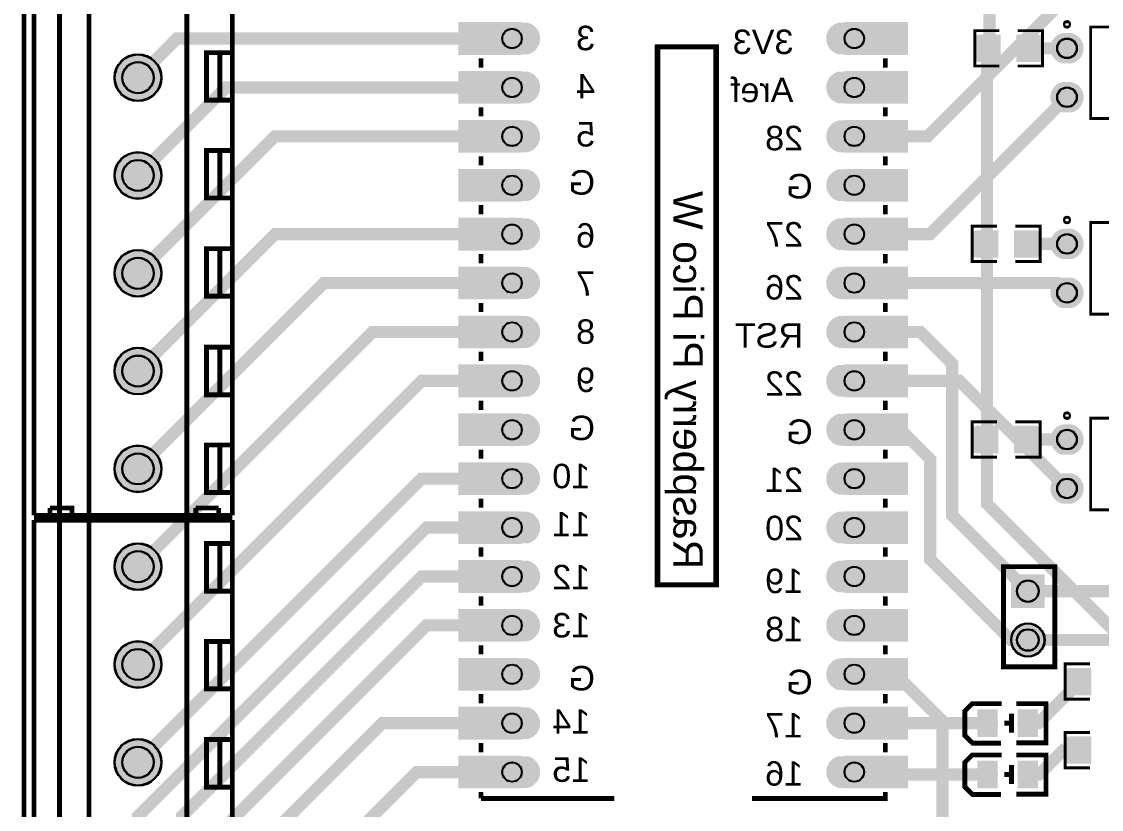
# Model space of a CAD drawing. Extents: x 2462 to 6780, y 1105 to 4890.
# Drawn here: x 2462 to 4670, y 2404 to 4015 of the extents above; entities that cross this region are included whole.
import ezdxf

# ---------------------------------------------------------------- set-up
doc = ezdxf.new("R2010")
doc.units = 9
for name, color, linetype, true_color in [('BoardOutLine', 7, 'Continuous', 0xff00ff), ('BottomLayer', 7, 'Continuous', 0x0000ff), ('BottomSilkLayer', 7, 'Continuous', 0x66cc33), ('BottomSolderMaskLayer', 7, 'Continuous', 0xaa00ff), ('Document', 7, 'Continuous', 0xffffff), ('Multi-Layer', 7, 'Continuous', 0xc0c0c0), ('TopLayer', 7, 'Continuous', 0xff0000), ('TopPasteMaskLayer', 7, 'Continuous', 0x808080), ('TopSilkLayer', 7, 'Continuous', 0xffcc00), ('TopSolderMaskLayer', 7, 'Continuous', 0x800080)]:
    doc.layers.add(name, color=color, linetype=linetype, true_color=true_color)
doc.styles.get("Standard").update_dxf_attribs({"font": 'arial.ttf'})

msp = doc.modelspace()

# ---------------------------------------------------------------- hatches: boundary and pattern name
at = {"layer": 'BottomSolderMaskLayer'}
for points in [[(3433, 3947.5, -0.785398), (3433, 4012.5), (3497, 4012.5, -0.785398), (3497, 3947.5)], [(4133, 3947.5, -0.785398), (4133, 4012.5), (4197, 4012.5, -0.785398), (4197, 3947.5)], [(4609.7, 3991, -0.785398), (4609.7, 3929), (4590.3, 3929, -0.785398), (4590.3, 3991)], [(2651.8, 3900, 1), (2748.2, 3900, 1)], [(3433, 3847.5, -0.785398), (3433, 3912.5), (3497, 3912.5, -0.785398), (3497, 3847.5)], [(4133, 3847.5, -0.785398), (4133, 3912.5), (4197, 3912.5, -0.785398), (4197, 3847.5)], [(4609.7, 3891, -0.785398), (4609.7, 3829), (4590.3, 3829, -0.785398), (4590.3, 3891)], [(3433, 3747.5, -0.785398), (3433, 3812.5), (3497, 3812.5, -0.785398), (3497, 3747.5)], [(4133, 3747.5, -0.785398), (4133, 3812.5), (4197, 3812.5, -0.785398), (4197, 3747.5)], [(2651.8, 3700, 1), (2748.2, 3700, 1)], [(3433, 3647.5, -0.785398), (3433, 3712.5), (3497, 3712.5, -0.785398), (3497, 3647.5)], [(4133, 3647.5, -0.785398), (4133, 3712.5), (4197, 3712.5, -0.785398), (4197, 3647.5)], [(3433, 3547.5, -0.785398), (3433, 3612.5), (3497, 3612.5, -0.785398), (3497, 3547.5)], [(4133, 3547.5, -0.785398), (4133, 3612.5), (4197, 3612.5, -0.785398), (4197, 3547.5)], [(4609.7, 3591, -0.785398), (4609.7, 3529), (4590.3, 3529, -0.785398), (4590.3, 3591)], [(2651.8, 3500, 1), (2748.2, 3500, 1)], [(3433, 3447.5, -0.785398), (3433, 3512.5), (3497, 3512.5, -0.785398), (3497, 3447.5)], [(4133, 3447.5, -0.785398), (4133, 3512.5), (4197, 3512.5, -0.785398), (4197, 3447.5)], [(4609.7, 3491, -0.785398), (4609.7, 3429), (4590.3, 3429, -0.785398), (4590.3, 3491)], [(3433, 3347.5, -0.785398), (3433, 3412.5), (3497, 3412.5, -0.785398), (3497, 3347.5)], [(4133, 3347.5, -0.785398), (4133, 3412.5), (4197, 3412.5, -0.785398), (4197, 3347.5)], [(2651.8, 3300, 1), (2748.2, 3300, 1)], [(3433, 3247.5, -0.785398), (3433, 3312.5), (3497, 3312.5, -0.785398), (3497, 3247.5)], [(4133, 3247.5, -0.785398), (4133, 3312.5), (4197, 3312.5, -0.785398), (4197, 3247.5)], [(3433, 3147.5, -0.785398), (3433, 3212.5), (3497, 3212.5, -0.785398), (3497, 3147.5)], [(4133, 3147.5, -0.785398), (4133, 3212.5), (4197, 3212.5, -0.785398), (4197, 3147.5)], [(4609.7, 3191, -0.785398), (4609.7, 3129), (4590.3, 3129, -0.785398), (4590.3, 3191)], [(2651.8, 3100, 1), (2748.2, 3100, 1)], [(3433, 3047.5, -0.785398), (3433, 3112.5), (3497, 3112.5, -0.785398), (3497, 3047.5)], [(4133, 3047.5, -0.785398), (4133, 3112.5), (4197, 3112.5, -0.785398), (4197, 3047.5)], [(4609.7, 3091, -0.785398), (4609.7, 3029), (4590.3, 3029, -0.785398), (4590.3, 3091)], [(3433, 2947.5, -0.785398), (3433, 3012.5), (3497, 3012.5, -0.785398), (3497, 2947.5)], [(4133, 2947.5, -0.785398), (4133, 3012.5), (4197, 3012.5, -0.785398), (4197, 2947.5)], [(2651.8, 2900, 1), (2748.2, 2900, 1)], [(3433, 2847.5, -0.785398), (3433, 2912.5), (3497, 2912.5, -0.785398), (3497, 2847.5)], [(4133, 2847.5, -0.785398), (4133, 2912.5), (4197, 2912.5, -0.785398), (4197, 2847.5)], [(4554.5, 2884.5), (4554.5, 2815.5), (4485.5, 2815.5), (4485.5, 2884.5)], [(3433, 2747.5, -0.785398), (3433, 2812.5), (3497, 2812.5, -0.785398), (3497, 2747.5)], [(4133, 2747.5, -0.785398), (4133, 2812.5), (4197, 2812.5, -0.785398), (4197, 2747.5)], [(4485.5, 2750, 1), (4554.5, 2750, 1)], [(2651.8, 2700, 1), (2748.2, 2700, 1)], [(3433, 2647.5, -0.785398), (3433, 2712.5), (3497, 2712.5, -0.785398), (3497, 2647.5)], [(4133, 2647.5, -0.785398), (4133, 2712.5), (4197, 2712.5, -0.785398), (4197, 2647.5)], [(3433, 2547.5, -0.785398), (3433, 2612.5), (3497, 2612.5, -0.785398), (3497, 2547.5)], [(4133, 2547.5, -0.785398), (4133, 2612.5), (4197, 2612.5, -0.785398), (4197, 2547.5)], [(2651.8, 2500, 1), (2748.2, 2500, 1)], [(3433, 2447.5, -0.785398), (3433, 2512.5), (3497, 2512.5, -0.785398), (3497, 2447.5)], [(4133, 2447.5, -0.785398), (4133, 2512.5), (4197, 2512.5, -0.785398), (4197, 2447.5)]]:
    msp.add_hatch(color=256, dxfattribs=at).paths.add_polyline_path(points)
at = {"layer": 'Document'}
for points in [[(4515.7, 2558.1), (4515.7, 2601.4), (4523.6, 2601.4), (4523.6, 2558.1)], [(4459.2, 2575.7), (4415.9, 2575.7), (4415.9, 2583.6), (4459.2, 2583.6)], [(4498.1, 2582.3), (4541.4, 2582.3), (4541.4, 2574.5), (4498.1, 2574.5)], [(4515.7, 2453.1), (4515.7, 2496.4), (4523.6, 2496.4), (4523.6, 2453.1)], [(4459.2, 2470.7), (4415.9, 2470.7), (4415.9, 2478.6), (4459.2, 2478.6)], [(4498.1, 2477.3), (4541.4, 2477.3), (4541.4, 2469.5), (4498.1, 2469.5)]]:
    msp.add_hatch(color=256, dxfattribs=at).paths.add_polyline_path(points)
at = {"layer": 'Multi-Layer'}
for points in [[(3433.5, 3948.5, -0.785398), (3433.5, 4011.5), (3496.5, 4011.5, -0.785398), (3496.5, 3948.5)], [(4133.5, 3948.5, -0.785398), (4133.5, 4011.5), (4196.5, 4011.5, -0.785398), (4196.5, 3948.5)], [(4609.4, 3990, -0.785398), (4609.4, 3930), (4590.6, 3930, -0.785398), (4590.6, 3990)], [(2652.8, 3900, 1), (2747.2, 3900, 1)], [(3433.5, 3848.5, -0.785398), (3433.5, 3911.5), (3496.5, 3911.5, -0.785398), (3496.5, 3848.5)], [(4133.5, 3848.5, -0.785398), (4133.5, 3911.5), (4196.5, 3911.5, -0.785398), (4196.5, 3848.5)], [(4609.4, 3890, -0.785398), (4609.4, 3830), (4590.6, 3830, -0.785398), (4590.6, 3890)], [(3433.5, 3748.5, -0.785398), (3433.5, 3811.5), (3496.5, 3811.5, -0.785398), (3496.5, 3748.5)], [(4133.5, 3748.5, -0.785398), (4133.5, 3811.5), (4196.5, 3811.5, -0.785398), (4196.5, 3748.5)], [(2652.8, 3700, 1), (2747.2, 3700, 1)], [(3433.5, 3648.5, -0.785398), (3433.5, 3711.5), (3496.5, 3711.5, -0.785398), (3496.5, 3648.5)], [(4133.5, 3648.5, -0.785398), (4133.5, 3711.5), (4196.5, 3711.5, -0.785398), (4196.5, 3648.5)], [(3433.5, 3548.5, -0.785398), (3433.5, 3611.5), (3496.5, 3611.5, -0.785398), (3496.5, 3548.5)], [(4133.5, 3548.5, -0.785398), (4133.5, 3611.5), (4196.5, 3611.5, -0.785398), (4196.5, 3548.5)], [(4609.4, 3590, -0.785398), (4609.4, 3530), (4590.6, 3530, -0.785398), (4590.6, 3590)], [(2652.8, 3500, 1), (2747.2, 3500, 1)], [(3433.5, 3448.5, -0.785398), (3433.5, 3511.5), (3496.5, 3511.5, -0.785398), (3496.5, 3448.5)], [(4133.5, 3448.5, -0.785398), (4133.5, 3511.5), (4196.5, 3511.5, -0.785398), (4196.5, 3448.5)], [(4609.4, 3490, -0.785398), (4609.4, 3430), (4590.6, 3430, -0.785398), (4590.6, 3490)], [(3433.5, 3348.5, -0.785398), (3433.5, 3411.5), (3496.5, 3411.5, -0.785398), (3496.5, 3348.5)], [(4133.5, 3348.5, -0.785398), (4133.5, 3411.5), (4196.5, 3411.5, -0.785398), (4196.5, 3348.5)], [(2652.8, 3300, 1), (2747.2, 3300, 1)], [(3433.5, 3248.5, -0.785398), (3433.5, 3311.5), (3496.5, 3311.5, -0.785398), (3496.5, 3248.5)], [(4133.5, 3248.5, -0.785398), (4133.5, 3311.5), (4196.5, 3311.5, -0.785398), (4196.5, 3248.5)], [(3433.5, 3148.5, -0.785398), (3433.5, 3211.5), (3496.5, 3211.5, -0.785398), (3496.5, 3148.5)], [(4133.5, 3148.5, -0.785398), (4133.5, 3211.5), (4196.5, 3211.5, -0.785398), (4196.5, 3148.5)], [(4609.4, 3190, -0.785398), (4609.4, 3130), (4590.6, 3130, -0.785398), (4590.6, 3190)], [(2652.8, 3100, 1), (2747.2, 3100, 1)], [(3433.5, 3048.5, -0.785398), (3433.5, 3111.5), (3496.5, 3111.5, -0.785398), (3496.5, 3048.5)], [(4133.5, 3048.5, -0.785398), (4133.5, 3111.5), (4196.5, 3111.5, -0.785398), (4196.5, 3048.5)], [(4609.4, 3090, -0.785398), (4609.4, 3030), (4590.6, 3030, -0.785398), (4590.6, 3090)], [(3433.5, 2948.5, -0.785398), (3433.5, 3011.5), (3496.5, 3011.5, -0.785398), (3496.5, 2948.5)], [(4133.5, 2948.5, -0.785398), (4133.5, 3011.5), (4196.5, 3011.5, -0.785398), (4196.5, 2948.5)], [(2652.8, 2900, 1), (2747.2, 2900, 1)], [(3433.5, 2848.5, -0.785398), (3433.5, 2911.5), (3496.5, 2911.5, -0.785398), (3496.5, 2848.5)], [(4133.5, 2848.5, -0.785398), (4133.5, 2911.5), (4196.5, 2911.5, -0.785398), (4196.5, 2848.5)], [(4553.5, 2883.5), (4553.5, 2816.5), (4486.5, 2816.5), (4486.5, 2883.5)], [(3433.5, 2748.5, -0.785398), (3433.5, 2811.5), (3496.5, 2811.5, -0.785398), (3496.5, 2748.5)], [(4133.5, 2748.5, -0.785398), (4133.5, 2811.5), (4196.5, 2811.5, -0.785398), (4196.5, 2748.5)], [(4486.5, 2750, 1), (4553.5, 2750, 1)], [(2652.8, 2700, 1), (2747.2, 2700, 1)], [(3433.5, 2648.5, -0.785398), (3433.5, 2711.5), (3496.5, 2711.5, -0.785398), (3496.5, 2648.5)], [(4133.5, 2648.5, -0.785398), (4133.5, 2711.5), (4196.5, 2711.5, -0.785398), (4196.5, 2648.5)], [(3433.5, 2548.5, -0.785398), (3433.5, 2611.5), (3496.5, 2611.5, -0.785398), (3496.5, 2548.5)], [(4133.5, 2548.5, -0.785398), (4133.5, 2611.5), (4196.5, 2611.5, -0.785398), (4196.5, 2548.5)], [(2652.8, 2500, 1), (2747.2, 2500, 1)], [(3433.5, 2448.5, -0.785398), (3433.5, 2511.5), (3496.5, 2511.5, -0.785398), (3496.5, 2448.5)], [(4133.5, 2448.5, -0.785398), (4133.5, 2511.5), (4196.5, 2511.5, -0.785398), (4196.5, 2448.5)]]:
    msp.add_hatch(color=256, dxfattribs=at).paths.add_polyline_path(points)
at = {"layer": 'TopLayer'}
for points in [[(3357, 4011.5), (3483, 4011.5), (3483, 3948.5), (3357, 3948.5)], [(4147, 4011.5), (4273, 4011.5), (4273, 3948.5), (4147, 3948.5)], [(4463.6, 3987.1), (4463.6, 3932.9), (4419, 3932.9), (4419, 3987.1)], [(4497.7, 3987.1), (4497.7, 3932.9), (4542.3, 3932.9), (4542.3, 3987.1)], [(3357, 3911.5), (3483, 3911.5), (3483, 3848.5), (3357, 3848.5)], [(4147, 3911.5), (4273, 3911.5), (4273, 3848.5), (4147, 3848.5)], [(3357, 3811.5), (3483, 3811.5), (3483, 3748.5), (3357, 3748.5)], [(4147, 3811.5), (4273, 3811.5), (4273, 3748.5), (4147, 3748.5)], [(3357, 3711.5), (3483, 3711.5), (3483, 3648.5), (3357, 3648.5)], [(4147, 3711.5), (4273, 3711.5), (4273, 3648.5), (4147, 3648.5)], [(3357, 3611.5), (3483, 3611.5), (3483, 3548.5), (3357, 3548.5)], [(4147, 3611.5), (4273, 3611.5), (4273, 3548.5), (4147, 3548.5)], [(4458.6, 3587.1), (4458.6, 3532.9), (4414, 3532.9), (4414, 3587.1)], [(4492.7, 3587.1), (4492.7, 3532.9), (4537.3, 3532.9), (4537.3, 3587.1)], [(3357, 3511.5), (3483, 3511.5), (3483, 3448.5), (3357, 3448.5)], [(4147, 3511.5), (4273, 3511.5), (4273, 3448.5), (4147, 3448.5)], [(3357, 3411.5), (3483, 3411.5), (3483, 3348.5), (3357, 3348.5)], [(4147, 3411.5), (4273, 3411.5), (4273, 3348.5), (4147, 3348.5)], [(3357, 3311.5), (3483, 3311.5), (3483, 3248.5), (3357, 3248.5)], [(4147, 3311.5), (4273, 3311.5), (4273, 3248.5), (4147, 3248.5)], [(3357, 3211.5), (3483, 3211.5), (3483, 3148.5), (3357, 3148.5)], [(4147, 3211.5), (4273, 3211.5), (4273, 3148.5), (4147, 3148.5)], [(4458.6, 3187.1), (4458.6, 3132.9), (4414, 3132.9), (4414, 3187.1)], [(4492.7, 3187.1), (4492.7, 3132.9), (4537.3, 3132.9), (4537.3, 3187.1)], [(3357, 3111.5), (3483, 3111.5), (3483, 3048.5), (3357, 3048.5)], [(4147, 3111.5), (4273, 3111.5), (4273, 3048.5), (4147, 3048.5)], [(3357, 3011.5), (3483, 3011.5), (3483, 2948.5), (3357, 2948.5)], [(4147, 3011.5), (4273, 3011.5), (4273, 2948.5), (4147, 2948.5)], [(3357, 2911.5), (3483, 2911.5), (3483, 2848.5), (3357, 2848.5)], [(4147, 2911.5), (4273, 2911.5), (4273, 2848.5), (4147, 2848.5)], [(3357, 2811.5), (3483, 2811.5), (3483, 2748.5), (3357, 2748.5)], [(4147, 2811.5), (4273, 2811.5), (4273, 2748.5), (4147, 2748.5)], [(3357, 2711.5), (3483, 2711.5), (3483, 2648.5), (3357, 2648.5)], [(4147, 2711.5), (4273, 2711.5), (4273, 2648.5), (4147, 2648.5)], [(4648.6, 2637.9), (4648.6, 2692.1), (4604, 2692.1), (4604, 2637.9)], [(3357, 2611.5), (3483, 2611.5), (3483, 2548.5), (3357, 2548.5)], [(4147, 2611.5), (4273, 2611.5), (4273, 2548.5), (4147, 2548.5)], [(4457, 2552.4), (4417.6, 2552.4), (4417.6, 2607.6), (4457, 2607.6)], [(4539.7, 2552.4), (4500.3, 2552.4), (4500.3, 2607.6), (4539.7, 2607.6)], [(4648.6, 2497.9), (4648.6, 2552.1), (4604, 2552.1), (4604, 2497.9)], [(3357, 2511.5), (3483, 2511.5), (3483, 2448.5), (3357, 2448.5)], [(4147, 2511.5), (4273, 2511.5), (4273, 2448.5), (4147, 2448.5)], [(4457, 2447.4), (4417.6, 2447.4), (4417.6, 2502.6), (4457, 2502.6)], [(4539.7, 2447.4), (4500.3, 2447.4), (4500.3, 2502.6), (4539.7, 2502.6)]]:
    msp.add_hatch(color=256, dxfattribs=at).paths.add_polyline_path(points)
at = {"layer": 'TopPasteMaskLayer'}
for points in [[(3357, 4011.5), (3483, 4011.5), (3483, 3948.5), (3357, 3948.5)], [(4147, 4011.5), (4273, 4011.5), (4273, 3948.5), (4147, 3948.5)], [(4462.9, 3985.2), (4462.9, 3968.7), (4445.4, 3968.7), (4445.4, 3950.9), (4462.7, 3950.9), (4462.9, 3934.8), (4460.9, 3932.8), (4415.7, 3932.8), (4413.7, 3934.8), (4413.7, 3985.2), (4415.7, 3987.2), (4460.9, 3987.2)], [(4547.6, 3985.2), (4547.6, 3934.8), (4545.6, 3932.8), (4500.3, 3932.8), (4498.3, 3934.8), (4498.1, 3950.9), (4515.9, 3950.9), (4515.9, 3968.7), (4498.5, 3968.7), (4498.3, 3985.2), (4500.3, 3987.2), (4545.6, 3987.2)], [(3357, 3911.5), (3483, 3911.5), (3483, 3848.5), (3357, 3848.5)], [(4147, 3911.5), (4273, 3911.5), (4273, 3848.5), (4147, 3848.5)], [(3357, 3811.5), (3483, 3811.5), (3483, 3748.5), (3357, 3748.5)], [(4147, 3811.5), (4273, 3811.5), (4273, 3748.5), (4147, 3748.5)], [(3357, 3711.5), (3483, 3711.5), (3483, 3648.5), (3357, 3648.5)], [(4147, 3711.5), (4273, 3711.5), (4273, 3648.5), (4147, 3648.5)], [(3357, 3611.5), (3483, 3611.5), (3483, 3548.5), (3357, 3548.5)], [(4147, 3611.5), (4273, 3611.5), (4273, 3548.5), (4147, 3548.5)], [(4457.9, 3585.2), (4457.9, 3568.7), (4440.4, 3568.7), (4440.4, 3550.9), (4457.7, 3550.9), (4457.9, 3534.8), (4455.9, 3532.8), (4410.7, 3532.8), (4408.7, 3534.8), (4408.7, 3585.2), (4410.7, 3587.2), (4455.9, 3587.2)], [(4542.6, 3585.2), (4542.6, 3534.8), (4540.6, 3532.8), (4495.3, 3532.8), (4493.3, 3534.8), (4493.1, 3550.9), (4510.9, 3550.9), (4510.9, 3568.7), (4493.5, 3568.7), (4493.3, 3585.2), (4495.3, 3587.2), (4540.6, 3587.2)], [(3357, 3511.5), (3483, 3511.5), (3483, 3448.5), (3357, 3448.5)], [(4147, 3511.5), (4273, 3511.5), (4273, 3448.5), (4147, 3448.5)], [(3357, 3411.5), (3483, 3411.5), (3483, 3348.5), (3357, 3348.5)], [(4147, 3411.5), (4273, 3411.5), (4273, 3348.5), (4147, 3348.5)], [(3357, 3311.5), (3483, 3311.5), (3483, 3248.5), (3357, 3248.5)], [(4147, 3311.5), (4273, 3311.5), (4273, 3248.5), (4147, 3248.5)], [(3357, 3211.5), (3483, 3211.5), (3483, 3148.5), (3357, 3148.5)], [(4147, 3211.5), (4273, 3211.5), (4273, 3148.5), (4147, 3148.5)], [(4457.9, 3185.2), (4457.9, 3168.7), (4440.4, 3168.7), (4440.4, 3150.9), (4457.7, 3150.9), (4457.9, 3134.8), (4455.9, 3132.8), (4410.7, 3132.8), (4408.7, 3134.8), (4408.7, 3185.2), (4410.7, 3187.2), (4455.9, 3187.2)], [(4542.6, 3185.2), (4542.6, 3134.8), (4540.6, 3132.8), (4495.3, 3132.8), (4493.3, 3134.8), (4493.1, 3150.9), (4510.9, 3150.9), (4510.9, 3168.7), (4493.5, 3168.7), (4493.3, 3185.2), (4495.3, 3187.2), (4540.6, 3187.2)], [(3357, 3111.5), (3483, 3111.5), (3483, 3048.5), (3357, 3048.5)], [(4147, 3111.5), (4273, 3111.5), (4273, 3048.5), (4147, 3048.5)], [(3357, 3011.5), (3483, 3011.5), (3483, 2948.5), (3357, 2948.5)], [(4147, 3011.5), (4273, 3011.5), (4273, 2948.5), (4147, 2948.5)], [(3357, 2911.5), (3483, 2911.5), (3483, 2848.5), (3357, 2848.5)], [(4147, 2911.5), (4273, 2911.5), (4273, 2848.5), (4147, 2848.5)], [(3357, 2811.5), (3483, 2811.5), (3483, 2748.5), (3357, 2748.5)], [(4147, 2811.5), (4273, 2811.5), (4273, 2748.5), (4147, 2748.5)], [(3357, 2711.5), (3483, 2711.5), (3483, 2648.5), (3357, 2648.5)], [(4147, 2711.5), (4273, 2711.5), (4273, 2648.5), (4147, 2648.5)], [(4598.7, 2639.8), (4598.7, 2690.2), (4600.7, 2692.2), (4645.9, 2692.2), (4647.9, 2690.2), (4648.1, 2674.1), (4630.4, 2674.1), (4630.4, 2656.3), (4647.7, 2656.3), (4647.9, 2639.8), (4645.9, 2637.8), (4600.7, 2637.8)], [(3357, 2611.5), (3483, 2611.5), (3483, 2548.5), (3357, 2548.5)], [(4147, 2611.5), (4273, 2611.5), (4273, 2548.5), (4147, 2548.5)], [(4457, 2552.4), (4417.6, 2552.4), (4417.6, 2607.6), (4457, 2607.6)], [(4539.7, 2552.4), (4500.3, 2552.4), (4500.3, 2607.6), (4539.7, 2607.6)], [(4598.7, 2499.8), (4598.7, 2550.2), (4600.7, 2552.2), (4645.9, 2552.2), (4647.9, 2550.2), (4648.1, 2534.1), (4630.4, 2534.1), (4630.4, 2516.3), (4647.7, 2516.3), (4647.9, 2499.8), (4645.9, 2497.8), (4600.7, 2497.8)], [(3357, 2511.5), (3483, 2511.5), (3483, 2448.5), (3357, 2448.5)], [(4147, 2511.5), (4273, 2511.5), (4273, 2448.5), (4147, 2448.5)], [(4457, 2447.4), (4417.6, 2447.4), (4417.6, 2502.6), (4457, 2502.6)], [(4539.7, 2447.4), (4500.3, 2447.4), (4500.3, 2502.6), (4539.7, 2502.6)]]:
    msp.add_hatch(color=256, dxfattribs=at).paths.add_polyline_path(points)
at = {"layer": 'TopSolderMaskLayer'}
for points in [[(3355, 4013.5), (3485, 4013.5), (3485, 3946.5), (3355, 3946.5)], [(3433, 3947.5, -0.785398), (3433, 4012.5), (3497, 4012.5, -0.785398), (3497, 3947.5)], [(4133, 3947.5, -0.785398), (4133, 4012.5), (4197, 4012.5, -0.785398), (4197, 3947.5)], [(4145, 4013.5), (4275, 4013.5), (4275, 3946.5), (4145, 3946.5)], [(4464.6, 3988.1), (4464.6, 3931.9), (4418, 3931.9), (4418, 3988.1)], [(4496.7, 3988.1), (4496.7, 3931.9), (4543.3, 3931.9), (4543.3, 3988.1)], [(4609.7, 3991, -0.785398), (4609.7, 3929), (4590.3, 3929, -0.785398), (4590.3, 3991)], [(2651.8, 3900, 1), (2748.2, 3900, 1)], [(3355, 3913.5), (3485, 3913.5), (3485, 3846.5), (3355, 3846.5)], [(3433, 3847.5, -0.785398), (3433, 3912.5), (3497, 3912.5, -0.785398), (3497, 3847.5)], [(4133, 3847.5, -0.785398), (4133, 3912.5), (4197, 3912.5, -0.785398), (4197, 3847.5)], [(4145, 3913.5), (4275, 3913.5), (4275, 3846.5), (4145, 3846.5)], [(4609.7, 3891, -0.785398), (4609.7, 3829), (4590.3, 3829, -0.785398), (4590.3, 3891)], [(3355, 3813.5), (3485, 3813.5), (3485, 3746.5), (3355, 3746.5)], [(3433, 3747.5, -0.785398), (3433, 3812.5), (3497, 3812.5, -0.785398), (3497, 3747.5)], [(4133, 3747.5, -0.785398), (4133, 3812.5), (4197, 3812.5, -0.785398), (4197, 3747.5)], [(4145, 3813.5), (4275, 3813.5), (4275, 3746.5), (4145, 3746.5)], [(2651.8, 3700, 1), (2748.2, 3700, 1)], [(3355, 3713.5), (3485, 3713.5), (3485, 3646.5), (3355, 3646.5)], [(3433, 3647.5, -0.785398), (3433, 3712.5), (3497, 3712.5, -0.785398), (3497, 3647.5)], [(4133, 3647.5, -0.785398), (4133, 3712.5), (4197, 3712.5, -0.785398), (4197, 3647.5)], [(4145, 3713.5), (4275, 3713.5), (4275, 3646.5), (4145, 3646.5)], [(3355, 3613.5), (3485, 3613.5), (3485, 3546.5), (3355, 3546.5)], [(3433, 3547.5, -0.785398), (3433, 3612.5), (3497, 3612.5, -0.785398), (3497, 3547.5)], [(4133, 3547.5, -0.785398), (4133, 3612.5), (4197, 3612.5, -0.785398), (4197, 3547.5)], [(4145, 3613.5), (4275, 3613.5), (4275, 3546.5), (4145, 3546.5)], [(4459.6, 3588.1), (4459.6, 3531.9), (4413, 3531.9), (4413, 3588.1)], [(4491.7, 3588.1), (4491.7, 3531.9), (4538.3, 3531.9), (4538.3, 3588.1)], [(4609.7, 3591, -0.785398), (4609.7, 3529), (4590.3, 3529, -0.785398), (4590.3, 3591)], [(2651.8, 3500, 1), (2748.2, 3500, 1)], [(3355, 3513.5), (3485, 3513.5), (3485, 3446.5), (3355, 3446.5)], [(3433, 3447.5, -0.785398), (3433, 3512.5), (3497, 3512.5, -0.785398), (3497, 3447.5)], [(4133, 3447.5, -0.785398), (4133, 3512.5), (4197, 3512.5, -0.785398), (4197, 3447.5)], [(4145, 3513.5), (4275, 3513.5), (4275, 3446.5), (4145, 3446.5)], [(4609.7, 3491, -0.785398), (4609.7, 3429), (4590.3, 3429, -0.785398), (4590.3, 3491)], [(3355, 3413.5), (3485, 3413.5), (3485, 3346.5), (3355, 3346.5)], [(3433, 3347.5, -0.785398), (3433, 3412.5), (3497, 3412.5, -0.785398), (3497, 3347.5)], [(4133, 3347.5, -0.785398), (4133, 3412.5), (4197, 3412.5, -0.785398), (4197, 3347.5)], [(4145, 3413.5), (4275, 3413.5), (4275, 3346.5), (4145, 3346.5)], [(2651.8, 3300, 1), (2748.2, 3300, 1)], [(3355, 3313.5), (3485, 3313.5), (3485, 3246.5), (3355, 3246.5)], [(4145, 3313.5), (4275, 3313.5), (4275, 3246.5), (4145, 3246.5)], [(3433, 3247.5, -0.785398), (3433, 3312.5), (3497, 3312.5, -0.785398), (3497, 3247.5)], [(4133, 3247.5, -0.785398), (4133, 3312.5), (4197, 3312.5, -0.785398), (4197, 3247.5)], [(3355, 3213.5), (3485, 3213.5), (3485, 3146.5), (3355, 3146.5)], [(3433, 3147.5, -0.785398), (3433, 3212.5), (3497, 3212.5, -0.785398), (3497, 3147.5)], [(4133, 3147.5, -0.785398), (4133, 3212.5), (4197, 3212.5, -0.785398), (4197, 3147.5)], [(4145, 3213.5), (4275, 3213.5), (4275, 3146.5), (4145, 3146.5)], [(4459.6, 3188.1), (4459.6, 3131.9), (4413, 3131.9), (4413, 3188.1)], [(4491.7, 3188.1), (4491.7, 3131.9), (4538.3, 3131.9), (4538.3, 3188.1)], [(4609.7, 3191, -0.785398), (4609.7, 3129), (4590.3, 3129, -0.785398), (4590.3, 3191)], [(2651.8, 3100, 1), (2748.2, 3100, 1)], [(3355, 3113.5), (3485, 3113.5), (3485, 3046.5), (3355, 3046.5)], [(3433, 3047.5, -0.785398), (3433, 3112.5), (3497, 3112.5, -0.785398), (3497, 3047.5)], [(4133, 3047.5, -0.785398), (4133, 3112.5), (4197, 3112.5, -0.785398), (4197, 3047.5)], [(4145, 3113.5), (4275, 3113.5), (4275, 3046.5), (4145, 3046.5)], [(4609.7, 3091, -0.785398), (4609.7, 3029), (4590.3, 3029, -0.785398), (4590.3, 3091)], [(3355, 3013.5), (3485, 3013.5), (3485, 2946.5), (3355, 2946.5)], [(3433, 2947.5, -0.785398), (3433, 3012.5), (3497, 3012.5, -0.785398), (3497, 2947.5)], [(4133, 2947.5, -0.785398), (4133, 3012.5), (4197, 3012.5, -0.785398), (4197, 2947.5)], [(4145, 3013.5), (4275, 3013.5), (4275, 2946.5), (4145, 2946.5)], [(2651.8, 2900, 1), (2748.2, 2900, 1)], [(3355, 2913.5), (3485, 2913.5), (3485, 2846.5), (3355, 2846.5)], [(3433, 2847.5, -0.785398), (3433, 2912.5), (3497, 2912.5, -0.785398), (3497, 2847.5)], [(4133, 2847.5, -0.785398), (4133, 2912.5), (4197, 2912.5, -0.785398), (4197, 2847.5)], [(4145, 2913.5), (4275, 2913.5), (4275, 2846.5), (4145, 2846.5)], [(4554.5, 2884.5), (4554.5, 2815.5), (4485.5, 2815.5), (4485.5, 2884.5)], [(3355, 2813.5), (3485, 2813.5), (3485, 2746.5), (3355, 2746.5)], [(3433, 2747.5, -0.785398), (3433, 2812.5), (3497, 2812.5, -0.785398), (3497, 2747.5)], [(4133, 2747.5, -0.785398), (4133, 2812.5), (4197, 2812.5, -0.785398), (4197, 2747.5)], [(4145, 2813.5), (4275, 2813.5), (4275, 2746.5), (4145, 2746.5)], [(4485.5, 2750, 1), (4554.5, 2750, 1)], [(2651.8, 2700, 1), (2748.2, 2700, 1)], [(3355, 2713.5), (3485, 2713.5), (3485, 2646.5), (3355, 2646.5)], [(3433, 2647.5, -0.785398), (3433, 2712.5), (3497, 2712.5, -0.785398), (3497, 2647.5)], [(4133, 2647.5, -0.785398), (4133, 2712.5), (4197, 2712.5, -0.785398), (4197, 2647.5)], [(4145, 2713.5), (4275, 2713.5), (4275, 2646.5), (4145, 2646.5)], [(4649.6, 2636.9), (4649.6, 2693.1), (4603, 2693.1), (4603, 2636.9)], [(3355, 2613.5), (3485, 2613.5), (3485, 2546.5), (3355, 2546.5)], [(3433, 2547.5, -0.785398), (3433, 2612.5), (3497, 2612.5, -0.785398), (3497, 2547.5)], [(4133, 2547.5, -0.785398), (4133, 2612.5), (4197, 2612.5, -0.785398), (4197, 2547.5)], [(4145, 2613.5), (4275, 2613.5), (4275, 2546.5), (4145, 2546.5)], [(4458, 2551.5), (4416.6, 2551.5), (4416.6, 2608.5), (4458, 2608.5)], [(4540.7, 2551.5), (4499.3, 2551.5), (4499.3, 2608.5), (4540.7, 2608.5)], [(2651.8, 2500, 1), (2748.2, 2500, 1)], [(4649.6, 2496.9), (4649.6, 2553.1), (4603, 2553.1), (4603, 2496.9)], [(3355, 2513.5), (3485, 2513.5), (3485, 2446.5), (3355, 2446.5)], [(3433, 2447.5, -0.785398), (3433, 2512.5), (3497, 2512.5, -0.785398), (3497, 2447.5)], [(4133, 2447.5, -0.785398), (4133, 2512.5), (4197, 2512.5, -0.785398), (4197, 2447.5)], [(4145, 2513.5), (4275, 2513.5), (4275, 2446.5), (4145, 2446.5)], [(4458, 2446.5), (4416.6, 2446.5), (4416.6, 2503.5), (4458, 2503.5)], [(4540.7, 2446.5), (4499.3, 2446.5), (4499.3, 2503.5), (4540.7, 2503.5)]]:
    msp.add_hatch(color=256, dxfattribs=at).paths.add_polyline_path(points)

# ---------------------------------------------------------------- linework, layer by layer
at = {"layer": 'BoardOutLine', "const_width": 10}
msp.add_lwpolyline([(2467, 4640), (2467, 4885), (6754, 4885), (6754, 1110), (2467, 1110), (2467, 4640)], close=True, dxfattribs=at)
at = {"layer": 'BottomLayer', "const_width": 25}
for points in [[(4600, 4260), (4600, 4065), (4315, 3780), (4165, 3780)], [(4600, 3860), (4320, 3580), (4165, 3580)], [(4600, 3460), (4580, 3480), (4165, 3480)], [(4600, 3060), (4380, 3280), (4165, 3280)], [(4800, 2865), (4785, 2850), (4520, 2850)], [(4800, 2687.8), (4737.8, 2750), (4520, 2750)], [(4165, 2680), (4250, 2680), (4345.6, 2584.4), (4345.6, 2105)]]:
    msp.add_lwpolyline(points, dxfattribs=at)
at = {"layer": 'BottomSilkLayer', "const_width": 10}
msp.add_lwpolyline([(3763.4, 3963.1), (3883.4, 3963.1), (3883.4, 2863.1), (3763.4, 2863.1), (3763.4, 3963.1)], close=True, dxfattribs=at)
at = {"layer": 'BottomSolderMaskLayer'}
for centre, radius in [((3465, 3980), 20), ((4165, 3980), 20), ((4600, 3960), 20.3), ((2700, 3900), 48.2), ((2700, 3900), 32.2), ((3465, 3880), 20), ((4165, 3880), 20), ((4600, 3860), 20.3), ((3465, 3780), 20), ((4165, 3780), 20), ((2700, 3700), 48.2), ((2700, 3700), 32.2), ((3465, 3680), 20), ((4165, 3680), 20), ((3465, 3580), 20), ((4165, 3580), 20), ((4600, 3560), 20.3), ((2700, 3500), 48.2), ((2700, 3500), 32.2), ((3465, 3480), 20), ((4165, 3480), 20), ((4600, 3460), 20.3), ((3465, 3380), 20), ((4165, 3380), 20), ((2700, 3300), 48.2), ((2700, 3300), 32.2), ((3465, 3280), 20), ((4165, 3280), 20), ((3465, 3180), 20), ((4165, 3180), 20), ((4600, 3160), 20.3), ((2700, 3100), 48.2), ((2700, 3100), 32.2), ((3465, 3080), 20), ((4165, 3080), 20), ((4600, 3060), 20.3), ((3465, 2980), 20), ((4165, 2980), 20), ((2700, 2900), 48.2), ((2700, 2900), 32.2), ((3465, 2880), 20), ((4165, 2880), 20), ((4520, 2850), 22.3), ((3465, 2780), 20), ((4165, 2780), 20), ((4520, 2750), 34.5), ((4520, 2750), 22.3), ((2700, 2700), 48.2), ((2700, 2700), 32.2), ((3465, 2680), 20), ((4165, 2680), 20), ((3465, 2580), 20), ((4165, 2580), 20), ((2700, 2500), 48.2), ((2700, 2500), 32.2), ((3465, 2480), 20), ((4165, 2480), 20)]:
    msp.add_circle(centre, radius, dxfattribs=at)
at = {"layer": 'Document'}
for centre in [(4600, 4010), (4600, 3610), (4600, 3210)]:
    msp.add_circle(centre, 5.91, dxfattribs=at)
at = {"layer": 'Multi-Layer'}
for centre, radius in [((3465, 3980), 19.7), ((4165, 3980), 19.7), ((4600, 3960), 19.7), ((2700, 3900), 47.2), ((2700, 3900), 31.5), ((3465, 3880), 19.7), ((4165, 3880), 19.7), ((4600, 3860), 19.7), ((3465, 3780), 19.7), ((4165, 3780), 19.7), ((2700, 3700), 47.2), ((2700, 3700), 31.5), ((3465, 3680), 19.7), ((4165, 3680), 19.7), ((3465, 3580), 19.7), ((4165, 3580), 19.7), ((4600, 3560), 19.7), ((2700, 3500), 47.2), ((2700, 3500), 31.5), ((3465, 3480), 19.7), ((4165, 3480), 19.7), ((4600, 3460), 19.7), ((3465, 3380), 19.7), ((4165, 3380), 19.7), ((2700, 3300), 47.2), ((2700, 3300), 31.5), ((3465, 3280), 19.7), ((4165, 3280), 19.7), ((3465, 3180), 19.7), ((4165, 3180), 19.7), ((4600, 3160), 19.7), ((2700, 3100), 47.2), ((2700, 3100), 31.5), ((3465, 3080), 19.7), ((4165, 3080), 19.7), ((4600, 3060), 19.7), ((3465, 2980), 19.7), ((4165, 2980), 19.7), ((2700, 2900), 47.2), ((2700, 2900), 31.5), ((3465, 2880), 19.7), ((4165, 2880), 19.7), ((4520, 2850), 21.7), ((3465, 2780), 19.7), ((4165, 2780), 19.7), ((4520, 2750), 33.5), ((4520, 2750), 21.7), ((2700, 2700), 47.2), ((2700, 2700), 31.5), ((3465, 2680), 19.7), ((4165, 2680), 19.7), ((3465, 2580), 19.7), ((4165, 2580), 19.7), ((2700, 2500), 47.2), ((2700, 2500), 31.5), ((3465, 2480), 19.7), ((4165, 2480), 19.7)]:
    msp.add_circle(centre, radius, dxfattribs=at)
at = {"layer": 'TopLayer', "const_width": 25}
for points in [[(4441.3, 4360), (4441.3, 3960)], [(3420, 3980), (2780, 3980), (2700, 3900)], [(4441.3, 3960), (4436.3, 3955), (4436.3, 3560)], [(4520, 3960), (4600, 3960)], [(3420, 3880), (2880, 3880), (2700, 3700)], [(3420, 3780), (2980, 3780), (2700, 3500)], [(3420, 3580), (2980, 3580), (2700, 3300)], [(4436.3, 3560), (4436.3, 3160)], [(4515, 3560), (4600, 3560)], [(3420, 3480), (3080, 3480), (2700, 3100)], [(3420, 3380), (3180, 3380), (2700, 2900)], [(4210, 3380), (4300, 3380), (4365, 3315), (4365, 3005), (4520, 2850)], [(3420, 3280), (3280, 3280), (2700, 2700)], [(4210, 3180), (4260, 3180), (4320, 3120), (4320, 2915), (4485, 2750), (4520, 2750)], [(4436.3, 3160), (4436.3, 3028.7), (4705, 2760), (4705, 2665)], [(4515, 3160), (4600, 3160)], [(3465, 3080), (3280, 3080), (2700, 2500)], [(3420, 2980), (3290, 2980), (2700, 2390), (2700, 2300)], [(3420, 2880), (3280, 2880), (2790, 2390), (2790, 2210), (2700, 2120), (2700, 2100)], [(3465, 2780), (3290, 2780), (2845, 2335), (2845, 2045), (2700, 1900)], [(4626.3, 2665), (4541.3, 2580), (4520, 2580)], [(3420, 2580), (3200, 2580), (2965, 2345), (2965, 1965), (2700, 1700)], [(4210, 2580), (4437.3, 2580)], [(4598, 2530), (4543, 2475), (4520, 2475)], [(3465, 2480), (3270, 2480), (3020, 2230), (3020, 1820), (2700, 1500)], [(4210, 2480), (4215, 2475), (4437.3, 2475)]]:
    msp.add_lwpolyline(points, dxfattribs=at)
at = {"layer": 'TopSilkLayer'}
for points, const_width in [([(2487.4, 4595.3), (2487.4, 3004.7)], 10), ([(2539.5, 4595.3), (2539.5, 3004.7)], 10), ([(2599.9, 4595.3), (2599.9, 3004.7)], 10), ([(2800, 4595.3), (2800, 3004.7)], 10), ([(2892.9, 4595.3), (2892.9, 3004.7)], 10), ([(4461.9, 3996.1), (4411.3, 3996.1), (4411.3, 3923.9), (4461.9, 3923.9)], 6), ([(4499.4, 3996.1), (4550, 3996.1), (4550, 3923.9), (4499.4, 3923.9)], 6), ([(2892.9, 3951.2), (2840, 3951.2), (2840, 3853.9), (2892.9, 3853.9)], 10), ([(2867.2, 3951.2), (2867.2, 3853.9)], 10), ([(3401.6, 3920.6), (3401.6, 3939.4)], 10), ([(4228.4, 3939.4), (4228.4, 3920.6)], 10), ([(3401.6, 3820.6), (3401.6, 3839.4)], 10), ([(4228.4, 3839.4), (4228.4, 3820.6)], 10), ([(2892.9, 3751.2), (2840, 3751.2)], 10), ([(2892.9, 3751.2), (2840, 3751.2), (2840, 3654), (2892.9, 3654)], 10), ([(2867.2, 3751.2), (2867.2, 3654)], 10), ([(3401.6, 3720.6), (3401.6, 3739.4)], 10), ([(4228.4, 3739.4), (4228.4, 3720.6)], 10), ([(2840, 3654), (2892.9, 3654)], 10), ([(3401.6, 3620.6), (3401.6, 3639.4)], 10), ([(4228.4, 3639.4), (4228.4, 3620.6)], 10), ([(4456.9, 3596.1), (4406.3, 3596.1), (4406.3, 3523.9), (4456.9, 3523.9)], 6), ([(4494.4, 3596.1), (4545, 3596.1), (4545, 3523.9), (4494.4, 3523.9)], 6), ([(2892.9, 3550.4), (2840, 3550.4)], 10), ([(2892.9, 3550.4), (2840, 3550.4), (2840, 3453.2), (2892.9, 3453.2)], 10), ([(2867.2, 3550.4), (2867.2, 3453.2)], 10), ([(3401.6, 3520.6), (3401.6, 3539.4)], 10), ([(4228.4, 3539.4), (4228.4, 3520.6)], 10), ([(2840, 3453.2), (2892.9, 3453.2)], 10), ([(3401.6, 3420.6), (3401.6, 3439.4)], 10), ([(4228.4, 3439.4), (4228.4, 3420.6)], 10), ([(2892.9, 3348.8), (2840, 3348.8), (2840, 3251.6), (2892.9, 3251.6)], 10), ([(2867.2, 3348.8), (2867.2, 3251.6)], 10), ([(3401.6, 3320.6), (3401.6, 3339.4)], 10), ([(4228.4, 3339.4), (4228.4, 3320.6)], 10), ([(3401.6, 3220.6), (3401.6, 3239.4)], 10), ([(4228.4, 3239.4), (4228.4, 3220.6)], 10), ([(4456.9, 3196.1), (4406.3, 3196.1), (4406.3, 3123.9), (4456.9, 3123.9)], 6), ([(4494.4, 3196.1), (4545, 3196.1), (4545, 3123.9), (4494.4, 3123.9)], 6), ([(2892.9, 3148.8), (2840, 3148.8)], 10), ([(2892.9, 3148.8), (2840, 3148.8), (2840, 3051.6), (2892.9, 3051.6)], 10), ([(2867.2, 3148.8), (2867.2, 3051.6)], 10), ([(3401.6, 3120.6), (3401.6, 3139.4)], 10), ([(4228.4, 3139.4), (4228.4, 3120.6)], 10), ([(2840, 3051.6), (2892.9, 3051.6)], 10), ([(3401.6, 3020.6), (3401.6, 3039.4)], 10), ([(4228.4, 3039.4), (4228.4, 3020.6)], 10), ([(2892.9, 3004.7), (2487.4, 3004.7)], 10), ([(2520, 3020), (2565.1, 3020), (2565.1, 2996.4)], 10), ([(2520, 2996.4), (2520, 3020)], 10), ([(2818.2, 3020), (2865.1, 3020)], 10), ([(2818.2, 2996.4), (2818.2, 3020)], 10), ([(2865.1, 3020), (2865.1, 2996.4)], 10), ([(2892.9, 2995.3), (2487.4, 2995.3)], 10), ([(2487.4, 2995.3), (2487.4, 1404.7)], 10), ([(2539.5, 2995.3), (2539.5, 1404.7)], 10), ([(2599.9, 2995.3), (2599.9, 1404.7)], 10), ([(2800, 2995.3), (2800, 1404.7)], 10), ([(2892.9, 2995.3), (2892.9, 1404.7)], 10), ([(2892.9, 2947.2), (2840, 2947.2), (2840, 2850), (2892.9, 2850)], 10), ([(2867.2, 2947.2), (2867.2, 2850)], 10), ([(3401.6, 2920.6), (3401.6, 2939.4)], 10), ([(4228.4, 2939.4), (4228.4, 2920.6)], 10), ([(3401.6, 2820.6), (3401.6, 2839.4)], 10), ([(4228.4, 2839.4), (4228.4, 2820.6)], 10), ([(2892.9, 2747.2), (2840, 2747.2), (2840, 2650), (2892.9, 2650)], 10), ([(2892.9, 2747.2), (2840, 2747.2)], 10), ([(2867.2, 2747.2), (2867.2, 2650)], 10), ([(3401.6, 2720.6), (3401.6, 2739.4)], 10), ([(4228.4, 2739.4), (4228.4, 2720.6)], 10), ([(4646.9, 2628.9), (4596.3, 2628.9), (4596.3, 2701.1), (4646.9, 2701.1)], 6), ([(2840, 2650), (2892.9, 2650)], 10), ([(3401.6, 2620.6), (3401.6, 2639.4)], 10), ([(4228.4, 2639.4), (4228.4, 2620.6)], 10), ([(4465.1, 2539), (4407.1, 2539), (4391.1, 2554.9), (4391.1, 2604.9), (4406.1, 2619.9), (4466.1, 2619.9)], 10), ([(4496.1, 2539.9), (4557.1, 2539.9), (4557.1, 2619.9), (4496.1, 2619.9)], 10), ([(4482.6, 2580), (4472, 2580)], 10), ([(4486.5, 2599.7), (4486.5, 2560.3)], 10), ([(4646.9, 2488.9), (4596.3, 2488.9), (4596.3, 2561.1), (4646.9, 2561.1)], 6), ([(2892.9, 2546.5), (2840, 2546.5), (2840, 2449.2), (2892.9, 2449.2)], 10), ([(2892.9, 2546.5), (2840, 2546.5)], 10), ([(2867.2, 2546.5), (2867.2, 2449.2)], 10), ([(3401.6, 2520.6), (3401.6, 2539.4)], 10), ([(4228.4, 2539.4), (4228.4, 2520.6)], 10), ([(4465.1, 2434), (4407.1, 2434), (4391.1, 2449.9), (4391.1, 2499.9), (4406.1, 2514.9), (4466.1, 2514.9)], 10), ([(4496.1, 2434.9), (4557.1, 2434.9), (4557.1, 2514.9), (4496.1, 2514.9)], 10), ([(4486.5, 2494.7), (4486.5, 2455.3)], 10), ([(4482.6, 2475), (4472, 2475)], 10), ([(2840, 2449.2), (2892.9, 2449.2)], 10), ([(3401.6, 2426.1), (3401.6, 2439.4)], 10), ([(3674.4, 2426.1), (3401.6, 2426.1)], 10), ([(4228.4, 2439.4), (4228.4, 2426.1), (3955.6, 2426.1)], 10)]:
    msp.add_lwpolyline(points, dxfattribs=dict(at, const_width=const_width))
for points, const_width in [([(4648.4, 4003.6), (4851.6, 4003.6), (4851.6, 3816.4), (4648.4, 3816.4), (4648.4, 4003.6)], 6), ([(3761.9, 3962.6), (3881.9, 3962.6), (3881.9, 2862.6), (3761.9, 2862.6), (3761.9, 3962.6)], 10), ([(4648.4, 3603.6), (4851.6, 3603.6), (4851.6, 3416.4), (4648.4, 3416.4), (4648.4, 3603.6)], 6), ([(4648.4, 3203.6), (4851.6, 3203.6), (4851.6, 3016.4), (4648.4, 3016.4), (4648.4, 3203.6)], 6), ([(4575, 2900), (4575, 2695), (4470, 2695), (4470, 2900), (4575, 2900)], 10)]:
    msp.add_lwpolyline(points, close=True, dxfattribs=dict(at, const_width=const_width))
for centre in [(4600, 4007.8), (4600, 3607.8), (4600, 3207.8)]:
    msp.add_circle(centre, 5.91, dxfattribs=at)
at = {"layer": 'TopSolderMaskLayer'}
for centre, radius in [((3465, 3980), 20), ((4165, 3980), 20), ((4600, 3960), 20.3), ((2700, 3900), 48.2), ((2700, 3900), 32.2), ((3465, 3880), 20), ((4165, 3880), 20), ((4600, 3860), 20.3), ((3465, 3780), 20), ((4165, 3780), 20), ((2700, 3700), 48.2), ((2700, 3700), 32.2), ((3465, 3680), 20), ((4165, 3680), 20), ((3465, 3580), 20), ((4165, 3580), 20), ((4600, 3560), 20.3), ((2700, 3500), 48.2), ((2700, 3500), 32.2), ((3465, 3480), 20), ((4165, 3480), 20), ((4600, 3460), 20.3), ((3465, 3380), 20), ((4165, 3380), 20), ((2700, 3300), 48.2), ((2700, 3300), 32.2), ((3465, 3280), 20), ((4165, 3280), 20), ((3465, 3180), 20), ((4165, 3180), 20), ((4600, 3160), 20.3), ((2700, 3100), 48.2), ((2700, 3100), 32.2), ((3465, 3080), 20), ((4165, 3080), 20), ((4600, 3060), 20.3), ((3465, 2980), 20), ((4165, 2980), 20), ((2700, 2900), 48.2), ((2700, 2900), 32.2), ((3465, 2880), 20), ((4165, 2880), 20), ((4520, 2850), 22.3), ((3465, 2780), 20), ((4165, 2780), 20), ((4520, 2750), 34.5), ((4520, 2750), 22.3), ((2700, 2700), 48.2), ((2700, 2700), 32.2), ((3465, 2680), 20), ((4165, 2680), 20), ((3465, 2580), 20), ((4165, 2580), 20), ((2700, 2500), 48.2), ((2700, 2500), 32.2), ((3465, 2480), 20), ((4165, 2480), 20)]:
    msp.add_circle(centre, radius, dxfattribs=at)

# ---------------------------------------------------------------- texts
at = {"layer": 'BottomSilkLayer', "text_generation_flag": 2}
for s, p in [('3', (3634.8, 3956.1)), ('3V3', (4040.6, 3948.3)), ('4', (3634.8, 3857.6)), ('Aref', (4040.6, 3849.9)), ('5', (3634.8, 3759.2)), ('28', (4060.3, 3751.5)), ('G', (3634.8, 3660.8)), ('G', (4080, 3653)), ('6', (3634.8, 3552.5)), ('27', (4060.3, 3554.6)), ('7', (3634.8, 3454.1)), ('26', (4060.3, 3446.3)), ('8', (3634.8, 3355.7)), ('RST', (4060.3, 3347.9)), ('9', (3634.8, 3257.2)), ('22', (4060.3, 3249.5)), ('G', (3634.8, 3158.8)), ('G', (4080, 3151.1)), ('10', (3625, 3060.4)), ('21', (4060.3, 3052.6)), ('11', (3625, 2962)), ('20', (4060.3, 2954.2)), ('12', (3625, 2853.7)), ('19', (4060.3, 2845.9)), ('13', (3625, 2755.3)), ('18', (4060.3, 2747.5)), ('G', (3634.8, 2647)), ('G', (4080, 2639.2)), ('14', (3625, 2558.4)), ('17', (4060.3, 2550.7)), ('15', (3625, 2460)), ('16', (4060.3, 2452.2))]:
    msp.add_text(s, height=50, dxfattribs=at).set_placement(p)
msp.add_text('Raspberry Pi Pico W', height=60, rotation=270, dxfattribs=at).set_placement((3795, 2895))

doc.saveas('drawing.dxf')
